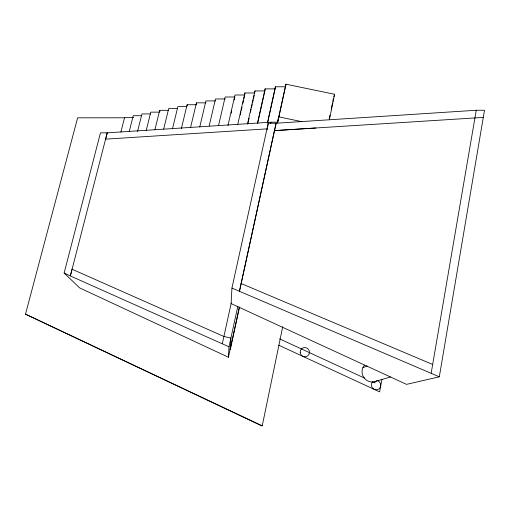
<?xml version="1.0" encoding="UTF-8"?>
<svg xmlns="http://www.w3.org/2000/svg" width="510" height="510" viewBox="0 0 510 510"><rect width="100%" height="100%" fill="white"/><g stroke="black" fill="none" stroke-linecap="round" stroke-linejoin="round"><path stroke-width="0.76" d="M231.935 288.061L231.119 303.603L406.54 384.368L439.314 376.826L484.5 110.256L476.251 110.262L276.133 123.229L268.215 123.235L231.935 288.061L439.314 376.826M277.944 122.177L270.944 122.183L107.227 132.836L100.47 132.842L64.126 273.054L79.713 287.933L228.429 357.249L229.003 346.806L237.851 306.198M244.813 94.331L244.896 92.986L254.758 92.979M230.093 349.611L230.909 338.034L223.896 336.485L72.012 269.203L70.361 275.955L229.003 346.806M254.815 92.304L254.943 90.939L264.862 90.933L265.111 88.874L275.088 88.867L275.4 86.776L285.447 86.77L285.912 84.182L334.605 94.28L329.358 119.748M267.316 129.508L267.54 127.94M267.769 126.372L268.215 123.235M431.186 373.103L476.251 110.262M278.364 118.785L278.709 116.841L301.856 121.68M381.92 379.325L379.631 391.865L278.791 345.225M375.226 381.327L374.939 382.889L372.772 381.888M124.593 117.791L77.635 117.823L25.5 314.16L261.63 425.818L262.242 425.812L282.725 326.731M329.192 119.021L329.983 115.19M331.245 109.057L332.507 102.931M332.82 101.394L333.451 98.328M277.427 122.706L278.709 116.841M277.497 122.77L285.912 84.182M277.574 122.891L285.281 87.535M228.429 357.249L239.368 306.969M230.38 349.12L239.464 307.339M222.315 343.695L231.247 303.023M270.625 123.63L270.944 122.183M274.425 130.605L239.407 291.49L276.133 123.229L274.425 130.605L483.658 117.389M267.444 122.897L275.4 86.776M267.724 122.292L275.088 88.867M257.493 123.076L265.111 88.874M257.633 123.394L264.862 90.933M247.465 124.179L254.943 90.939M247.841 123.72L249.052 118.339M250.435 112.194L251.124 109.121M251.475 107.584L252.163 104.505M252.507 102.969L253.202 99.896M253.547 98.36L254.235 95.287M237.737 124.497L244.896 92.986M240.261 114.871L240.956 111.811M241.3 110.287L241.995 107.227M242.862 103.409L243.557 100.349M243.907 98.819L244.602 95.765M227.957 125.575L234.97 95.007L244.774 95M231.183 113.233L231.719 110.912M234.198 100.087L234.912 96.996L225.165 97.002L218.535 125.613M209.183 125.887L215.481 98.972L225.165 98.966M199.767 126.92L205.906 100.923L215.532 100.916M190.549 127.621L196.446 102.848L206.014 102.841M181.362 128.616L187.1 104.748L196.611 104.741L196.446 102.848M172.476 128.839L177.856 106.628L186.526 106.628M163.697 129.049L168.727 108.49L177.346 108.483M154.944 129.61L159.7 110.326L168.268 110.319M146.198 130.554L150.775 112.143L159.292 112.136M137.553 131.491L141.952 113.94L150.424 113.934M129.202 131.656L133.225 115.713L141.652 115.713M120.883 132.084L124.599 117.472L133.741 117.466M105.595 139.16L107.227 132.836L70.361 275.955L64.126 273.054M333.769 96.798L334.605 94.28M376.775 380.772L375.188 381.537A10.092 9.747 53.4 0 1 365.472 379.395A10.092 9.747 53.4 0 1 362.183 369.877L362.986 367.429A10.092 9.747 53.4 0 1 364.389 365.3M362.878 367.748L367.175 365.931M375.347 381.461L390.539 376.947M105.519 139.141L267.138 128.864M274.52 130.624L315.754 127.991M241.147 283.528L432.665 364.465M279.537 338.838L364.822 378.216M25.5 314.16L262.242 425.812M159.7 110.326L159.942 111.537M187.1 104.748L187.246 105.997M377.776 380.753A4.775 4.603 55.3 0 1 380.122 387.517A4.775 4.603 55.3 0 1 373.269 388.76A4.775 4.603 55.3 0 1 372.721 381.671M300.205 352.397A4.679 4.59 54 0 0 307.383 356.101A4.679 4.59 54 0 0 306.873 348.05A4.679 4.59 54 0 0 300.205 352.397"/></g></svg>
